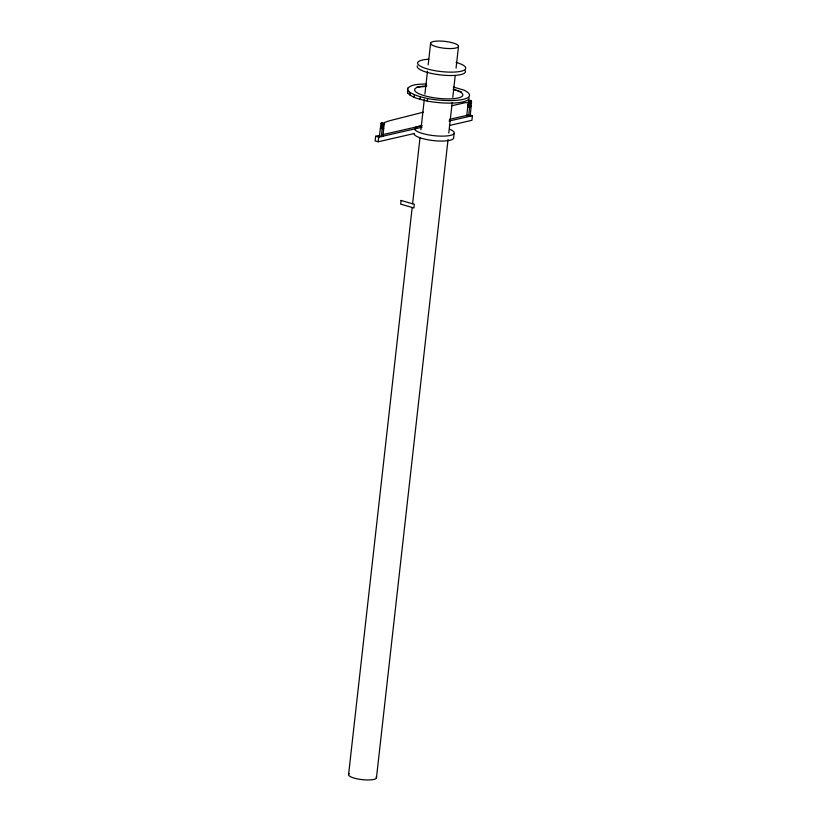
<?xml version="1.0" encoding="UTF-8"?>
<svg xmlns="http://www.w3.org/2000/svg" width="821" height="821" viewBox="0 0 821 821"><rect width="100%" height="100%" fill="white"/><g stroke="black" fill="none" stroke-linecap="round" stroke-linejoin="round"><path stroke-width="1.23" d="M468.247 102.563C466.995 103.436 471.736 104.144 471.582 103.046M379.302 135.444L375.638 136.276L375.115 140.904L378.173 141.787L414.42 133.484M378.173 141.787L378.697 137.169L379.887 136.132M383.746 128.384L380.359 128.189L379.476 136.009L381.355 136.553L382.227 128.733L383.746 128.384L382.863 136.204M426.602 83.896C420.321 84.481 412.624 83.526 407.709 88.227L407.555 92.845C412.583 98.233 420.475 99.238 427.259 101.086A32.727 8.025 6.4 0 0 469.232 97.976M407.555 92.845L407.709 88.227M409.823 95.062L410.11 92.516L407.842 90.3M414.082 97.268L414.369 94.723L410.11 92.516M420.024 99.331L420.311 96.786L414.369 94.723M348.576 774.583L412.173 207.559M412.604 203.731L420.034 137.476M420.896 129.831L424.324 99.249M424.898 94.148L427.474 71.211M428.182 64.849L430.615 43.185M427.259 101.086L427.546 98.541L420.311 96.786M376.459 777.815L448.061 139.437M448.779 133.064L452.207 102.481M452.782 97.391L455.203 75.727M456.066 68.081L458.498 46.417A14.039 3.438 6.4 0 0 438.106 41.05A14.039 3.438 6.4 0 0 437.059 46.93A14.039 3.438 6.4 0 0 458.498 46.417M454.126 133.433L453.572 138.349A19.961 4.895 6.4 0 1 434.176 140.668A19.961 4.895 6.4 0 1 414.225 134.367M467.765 106.617L471.151 106.812L470.135 115.874L468.627 116.213L466.749 115.669L467.765 106.617L469.386 106.997M468.473 105.262L468.75 102.799M468.894 101.568L471.028 101.907L468.822 101.763L469.027 100.336L471.172 100.675L469.027 100.336M469.838 104.349L471.47 105.078L468.75 105.16L469.007 102.738M468.627 116.213L469.643 107.161M470.392 115.094L472.424 115.689L471.911 120.307L449.415 125.469M470.474 106.822L469.684 107.017M383.417 124.187C388.59 123.078 375.023 122.719 383.417 124.187L384.864 122.38L389.113 120.861L423.338 112.19M381.744 134.88L422.076 125.634L415.96 127.039L414.697 128.158L414.779 129.451A19.961 4.895 6.4 0 0 442.293 136.142A19.961 4.895 6.4 0 0 449.959 129.369M449.456 119.363L468.124 115.084M466.749 115.669L470.135 115.874M467.159 115.792L468.678 115.443M422.076 127.224L378.697 137.169L375.638 136.276M449.066 121.036L472.424 115.689M451.601 105.786L465.394 102.656L467.837 102.748M416.914 87.098L426.315 86.441M468.257 105.519C465.599 106.176 472.311 107.346 470.977 105.909M469.202 101.27C465.014 102.173 475.4 102.748 470.207 101.352M381.529 125.623C377.342 126.29 386.999 127.358 383.027 125.787M381.396 126.855C377.958 127.05 383.961 128.887 383.92 127.399M469.335 104.298L467.611 104.524L468.75 105.16M382.37 124.382C377.27 124.392 386.26 126.516 383.807 124.638M453.284 86.944L464.05 90.177A32.727 8.025 6.4 0 1 463.116 99.372A32.727 8.025 6.4 0 1 427.546 98.541M454.208 89.787L461.392 91.901M380.359 128.189L382.227 128.733M468.812 103.077L470.844 103.056M376.141 776.882A14.039 3.438 6.4 0 1 361.907 779.601A14.039 3.438 6.4 0 1 349.202 773.762M453.079 89.109A24.24 5.942 6.4 0 1 455.881 98.407A24.24 5.942 6.4 0 1 419.572 94.015A24.24 5.942 6.4 0 1 426.879 85.938M428.788 59.235A24.24 5.942 6.4 0 0 428.921 69.364A24.24 5.942 6.4 0 0 465.661 68.851L465.558 67.281A24.24 5.942 6.4 0 0 456.076 62.355M465.179 70.668A24.24 5.942 6.4 0 1 441.729 75.05A24.24 5.942 6.4 0 1 417.396 65.824M401.079 200.447L400.669 204.131L413.907 207.97L414.328 204.285L401.079 200.447M381.591 123.15L383.315 123.437L381.591 123.15M381.036 128.066L382.76 128.353L381.036 128.066"/></g></svg>
